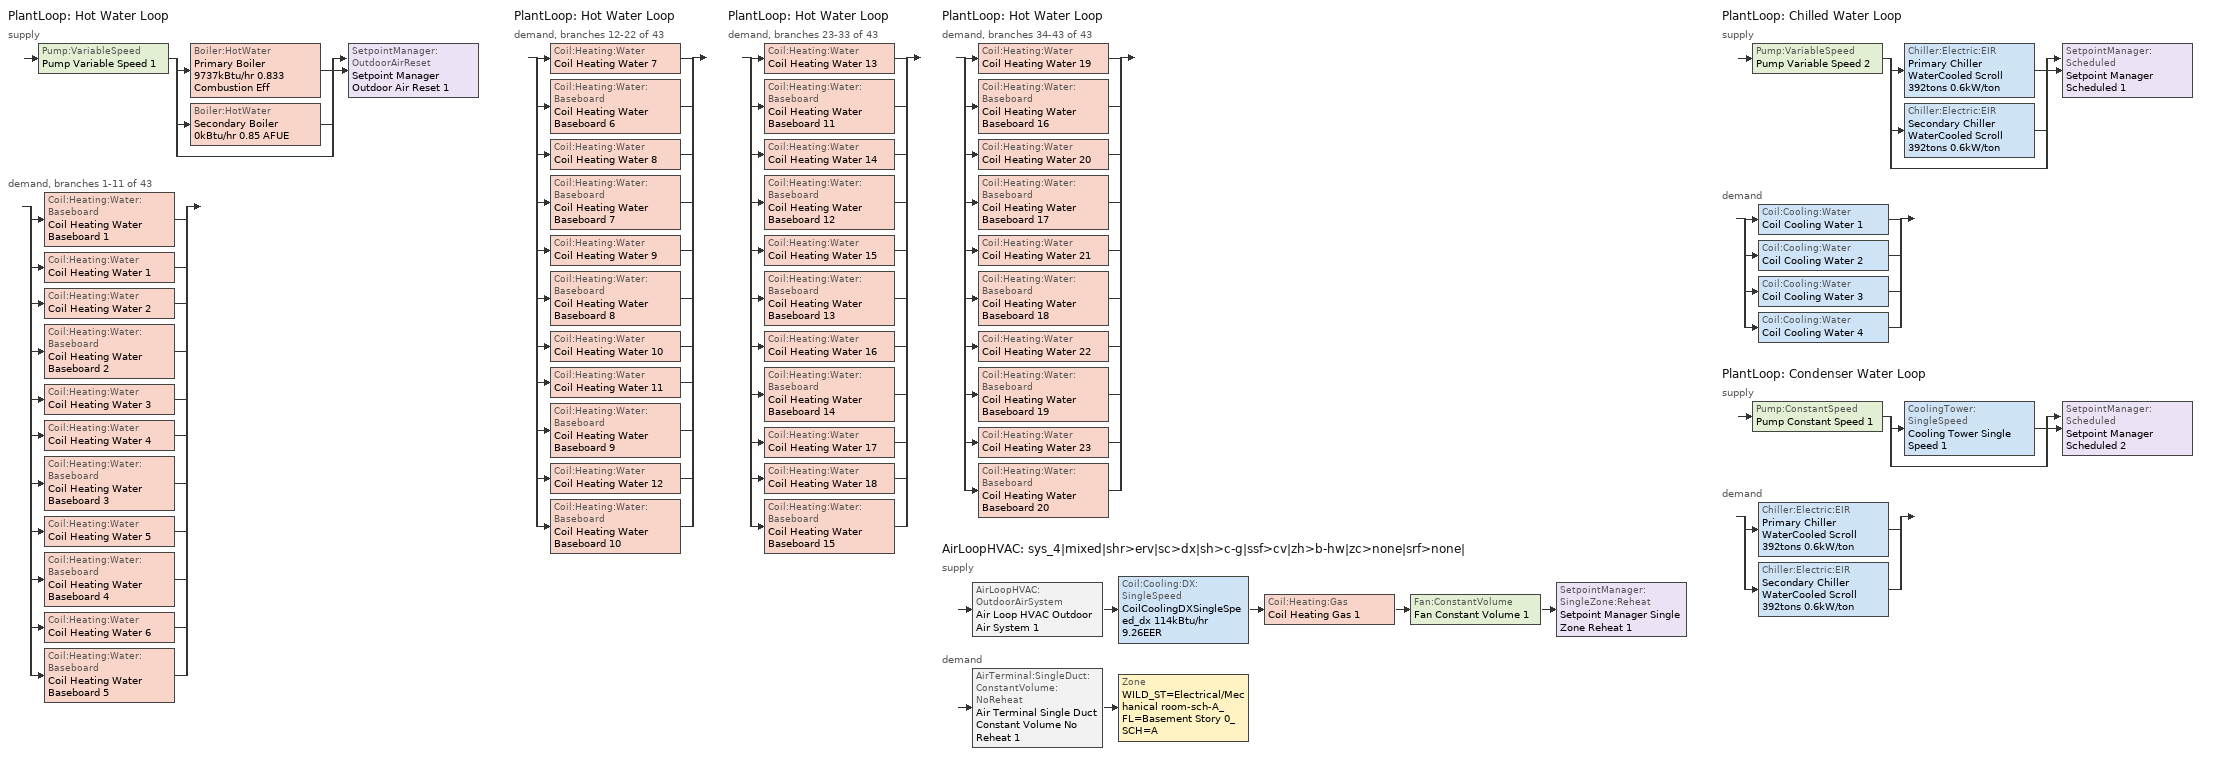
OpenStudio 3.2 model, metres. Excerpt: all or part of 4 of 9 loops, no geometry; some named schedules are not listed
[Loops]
PlantLoop 'Hot Water Loop'
 supply: Pump:VariableSpeed 'Pump Variable Speed 1' > split
  | Boiler:HotWater 'Primary Boiler 9737kBtu/hr 0.833 Combustion Eff'
  | Boiler:HotWater 'Secondary Boiler 0kBtu/hr 0.85 AFUE'
  | bypass
  join > SetpointManager:OutdoorAirReset 'Setpoint Manager Outdoor Air Reset 1'
 demand, branches 1-11 of 43: split
  | Coil:Heating:Water:Baseboard 'Coil Heating Water Baseboard 1'
  | Coil:Heating:Water 'Coil Heating Water 1'
  | Coil:Heating:Water 'Coil Heating Water 2'
  | Coil:Heating:Water:Baseboard 'Coil Heating Water Baseboard 2'
  | Coil:Heating:Water 'Coil Heating Water 3'
  | Coil:Heating:Water 'Coil Heating Water 4'
  | Coil:Heating:Water:Baseboard 'Coil Heating Water Baseboard 3'
  | Coil:Heating:Water 'Coil Heating Water 5'
  | Coil:Heating:Water:Baseboard 'Coil Heating Water Baseboard 4'
  | Coil:Heating:Water 'Coil Heating Water 6'
  | Coil:Heating:Water:Baseboard 'Coil Heating Water Baseboard 5'
PlantLoop 'Hot Water Loop'
 demand, branches 12-22 of 43: split
  | Coil:Heating:Water 'Coil Heating Water 7'
  | Coil:Heating:Water:Baseboard 'Coil Heating Water Baseboard 6'
  | Coil:Heating:Water 'Coil Heating Water 8'
  | Coil:Heating:Water:Baseboard 'Coil Heating Water Baseboard 7'
  | Coil:Heating:Water 'Coil Heating Water 9'
  | Coil:Heating:Water:Baseboard 'Coil Heating Water Baseboard 8'
  | Coil:Heating:Water 'Coil Heating Water 10'
  | Coil:Heating:Water 'Coil Heating Water 11'
  | Coil:Heating:Water:Baseboard 'Coil Heating Water Baseboard 9'
  | Coil:Heating:Water 'Coil Heating Water 12'
  | Coil:Heating:Water:Baseboard 'Coil Heating Water Baseboard 10'
PlantLoop 'Hot Water Loop'
 demand, branches 23-33 of 43: split
  | Coil:Heating:Water 'Coil Heating Water 13'
  | Coil:Heating:Water:Baseboard 'Coil Heating Water Baseboard 11'
  | Coil:Heating:Water 'Coil Heating Water 14'
  | Coil:Heating:Water:Baseboard 'Coil Heating Water Baseboard 12'
  | Coil:Heating:Water 'Coil Heating Water 15'
  | Coil:Heating:Water:Baseboard 'Coil Heating Water Baseboard 13'
  | Coil:Heating:Water 'Coil Heating Water 16'
  | Coil:Heating:Water:Baseboard 'Coil Heating Water Baseboard 14'
  | Coil:Heating:Water 'Coil Heating Water 17'
  | Coil:Heating:Water 'Coil Heating Water 18'
  | Coil:Heating:Water:Baseboard 'Coil Heating Water Baseboard 15'
PlantLoop 'Hot Water Loop'
 demand, branches 34-43 of 43: split
  | Coil:Heating:Water 'Coil Heating Water 19'
  | Coil:Heating:Water:Baseboard 'Coil Heating Water Baseboard 16'
  | Coil:Heating:Water 'Coil Heating Water 20'
  | Coil:Heating:Water:Baseboard 'Coil Heating Water Baseboard 17'
  | Coil:Heating:Water 'Coil Heating Water 21'
  | Coil:Heating:Water:Baseboard 'Coil Heating Water Baseboard 18'
  | Coil:Heating:Water 'Coil Heating Water 22'
  | Coil:Heating:Water:Baseboard 'Coil Heating Water Baseboard 19'
  | Coil:Heating:Water 'Coil Heating Water 23'
  | Coil:Heating:Water:Baseboard 'Coil Heating Water Baseboard 20'
AirLoopHVAC 'sys_4|mixed|shr>erv|sc>dx|sh>c-g|ssf>cv|zh>b-hw|zc>none|srf>none|'
 supply: AirLoopHVAC:OutdoorAirSystem 'Air Loop HVAC Outdoor Air System 1' > Coil:Cooling:DX:SingleSpeed 'CoilCoolingDXSingleSpeed_dx 114kBtu/hr 9.26EER' > Coil:Heating:Gas 'Coil Heating Gas 1' > Fan:ConstantVolume 'Fan Constant Volume 1' > SetpointManager:SingleZone:Reheat 'Setpoint Manager Single Zone Reheat 1'
 demand: AirTerminal:SingleDuct:ConstantVolume:NoReheat 'Air Terminal Single Duct Constant Volume No Reheat 1' > Zone 'WILD_ST=Electrical/Mechanical room-sch-A_FL=Basement Story 0_SCH=A'
PlantLoop 'Chilled Water Loop'
 supply: Pump:VariableSpeed 'Pump Variable Speed 2' > split
  | Chiller:Electric:EIR 'Primary Chiller WaterCooled Scroll 392tons 0.6kW/ton'
  | Chiller:Electric:EIR 'Secondary Chiller WaterCooled Scroll 392tons 0.6kW/ton'
  | bypass
  join > SetpointManager:Scheduled 'Setpoint Manager Scheduled 1'
 demand: split
  | Coil:Cooling:Water 'Coil Cooling Water 1'
  | Coil:Cooling:Water 'Coil Cooling Water 2'
  | Coil:Cooling:Water 'Coil Cooling Water 3'
  | Coil:Cooling:Water 'Coil Cooling Water 4'
PlantLoop 'Condenser Water Loop'
 supply: Pump:ConstantSpeed 'Pump Constant Speed 1' > split
  | CoolingTower:SingleSpeed 'Cooling Tower Single Speed 1'
  | bypass
  join > SetpointManager:Scheduled 'Setpoint Manager Scheduled 2'
 demand: split
  | Chiller:Electric:EIR 'Primary Chiller WaterCooled Scroll 392tons 0.6kW/ton'
  | Chiller:Electric:EIR 'Secondary Chiller WaterCooled Scroll 392tons 0.6kW/ton'
[Sizing:Zone]
WILD_ST=Electrical/Mechanical room-sch-A_FL=Basement Story 0_SCH=A: Zone Cooling Design Supply Air Temperature Input Method=TemperatureDifference; Zone Cooling Design Supply Air Temperature {C}=14; Zone Cooling Design Supply Air Temperature Difference {deltaC}=11; Zone Heating Design Supply Air Temperature Input Method=TemperatureDifference; Zone Heating Design Supply Air Temperature {C}=40; Zone Heating Design Supply Air Temperature Difference {deltaC}=21; Zone Cooling Design Supply Air Humidity Ratio {kg-H2O/kg-air}=0.0085; Zone Heating Design Supply Air Humidity Ratio {kg-H2O/kg-air}=0.008; Zone Heating Sizing Factor=1.3; Zone Cooling Sizing Factor=1.1; Cooling Design Air Flow Method=DesignDay; Heating Design Air Flow Method=DesignDay; Account for Dedicated Outdoor Air System=No; Dedicated Outdoor Air System Control Strategy=NeutralSupplyAir; Dedicated Outdoor Air Low Setpoint Temperature for Design {C}=autosize; Dedicated Outdoor Air High Setpoint Temperature for Design {C}=autosize
[Zone equipment]
WILD_ST=Electrical/Mechanical room-sch-A_FL=Basement Story 0_SCH=A: Air Terminal Single Duct Constant Volume No Reheat 1, Zone HVAC Baseboard Convective Water 1
[PlantLoop] Glycol Concentration=0; Plant Loop Volume {m3}=Autocalculate; Load Distribution Scheme=Optimal
Name | Fluid Type
Hot Water Loop | Water
Chilled Water Loop; Condenser Water Loop
[Sizing:Plant] Sizing Option=NonCoincident; Zone Timesteps in Averaging Window=1; Coincident Sizing Factor Mode=None
Name | Loop Type | Design Loop Exit Temperature {C} | Loop Design Temperature Difference {deltaC}
Hot Water Loop | Heating | 82 | 16
Chilled Water Loop | Cooling | 7 | 6
Condenser Water Loop | Condenser | 29 | 6
[Pump:VariableSpeed] Pump Control Type=Intermittent; Skin Loss Radiative Fraction=0.5; Design Power Sizing Method=PowerPerFlowPerPressure; Design Electric Power per Unit Flow Rate {W/(m3/s)}=348701.1; Design Minimum Flow Rate Fraction=0
Name | Motor Efficiency | Design Shaft Power per Unit Flow Rate per Unit Head {W-s/m3-Pa}
Pump Variable Speed 1 | 0.924 | 1.55051
Pump Variable Speed 2 | 0.941 | 1.84221
[Boiler:HotWater] Fuel Type=NaturalGas; Normalized Boiler Efficiency Curve=BOILER-EFFFPLR-NECB2011; Water Outlet Upper Temperature Limit {C}=99; Parasitic Electric Load {W}=0; Sizing Factor=1
Name | Nominal Capacity {W} | Nominal Thermal Efficiency | Minimum Part Load Ratio | Boiler Flow Mode
Primary Boiler 9737kBtu/hr 0.833 Combustion Eff | 2.85373e+06 | 0.826 | 0.25 | LeavingSetpointModulated
Secondary Boiler 0kBtu/hr 0.85 AFUE | 0.001 | 0.85 |  | ConstantFlow
[SetpointManager:OutdoorAirReset]
Setpoint Manager Outdoor Air Reset 1: Control Variable=Temperature; Setpoint at Outdoor Low Temperature {C}=82; Outdoor Low Temperature {C}=-16; Setpoint at Outdoor High Temperature {C}=60; Outdoor High Temperature {C}=0
[AirLoopHVAC]
sys_4|mixed|shr>erv|sc>dx|sh>c-g|ssf>cv|zh>b-hw|zc>none|srf>none|: Availability Schedule=sys_4|mixed|shr>none|sc>dx|sh>c-g|ssf>cv|zh>b-hw|zc>none|srf>none| Occ Sch; Design Supply Air Flow Rate {m3/s}=autosize; Design Return Air Flow Fraction of Supply Air Flow=1
[Sizing:System]
sys_4|mixed|shr>erv|sc>dx|sh>c-g|ssf>cv|zh>b-hw|zc>none|srf>none|: Type of Load to Size On=Sensible; Design Outdoor Air Flow Rate {m3/s}=Autosize; Central Heating Maximum System Air Flow Ratio=1; Preheat Design Temperature {C}=7; Preheat Design Humidity Ratio {kg-H2O/kg-Air}=0.008; Precool Design Temperature {C}=13; Precool Design Humidity Ratio {kg-H2O/kg-Air}=0.008; Central Cooling Design Supply Air Temperature {C}=13; Central Heating Design Supply Air Temperature {C}=43; Sizing Option=NonCoincident; 100% Outdoor Air in Cooling=No; 100% Outdoor Air in Heating=No; Central Cooling Design Supply Air Humidity Ratio {kg-H2O/kg-Air}=0.0085; Central Heating Design Supply Air Humidity Ratio {kg-H2O/kg-Air}=0.008; Cooling Design Air Flow Method=DesignDay; Cooling Design Air Flow Rate {m3/s}=0; Heating Design Air Flow Method=DesignDay; Heating Design Air Flow Rate {m3/s}=0; System Outdoor Air Method=ZoneSum; Zone Maximum Outdoor Air Fraction=1; Cooling Supply Air Flow Rate Per Floor Area {m3/s-m2}=0.00996765; Cooling Fraction of Autosized Cooling Supply Air Flow Rate=1; Cooling Supply Air Flow Rate Per Unit Cooling Capacity {m3/s-W}=3.94755e-05; Heating Supply Air Flow Rate Per Floor Area {m3/s-m2}=0.00996765; Heating Fraction of Autosized Heating Supply Air Flow Rate=1; Heating Fraction of Autosized Cooling Supply Air Flow Rate=1; Heating Supply Air Flow Rate Per Unit Heating Capacity {m3/s-W}=3.15882e-05; Cooling Design Capacity Method=CoolingDesignCapacity; Cooling Design Capacity {W}=autosize; Cooling Design Capacity Per Floor Area {W/m2}=234.7; Fraction of Autosized Cooling Design Capacity=1; Heating Design Capacity Method=HeatingDesignCapacity; Heating Design Capacity {W}=autosize; Heating Design Capacity Per Floor Area {W/m2}=157; Fraction of Autosized Heating Design Capacity=1; Central Cooling Capacity Control Method=OnOff
[Fan:ConstantVolume]
Fan Constant Volume 1: Availability Schedule=Always On Discrete; Fan Total Efficiency=0.39975; Pressure Rise {Pa}=640; Maximum Flow Rate {m3/s}=AutoSize; Motor Efficiency=0.615
[Coil:Heating:Gas]
Coil Heating Gas 1: Availability Schedule=Always On Discrete; Gas Burner Efficiency=0.81; Nominal Capacity {W}=AutoSize; Parasitic Electric Load {W}=0; Part Load Fraction Correlation Curve=FURNACE-EFFPLR-NECB2011; Parasitic Gas Load {W}=0
[Coil:Cooling:DX:SingleSpeed]
CoilCoolingDXSingleSpeed_dx 114kBtu/hr 9.26EER: Availability Schedule=Always On Discrete; Rated Total Cooling Capacity {W}=autosize; Rated Sensible Heat Ratio=autosize; Rated COP {W/W}=3.21949; Rated Air Flow Rate {m3/s}=autosize; Rated Evaporator Fan Power Per Volume Flow Rate {W/(m3/s)}=773.3; Total Cooling Capacity Function of Temperature Curve=DXCOOL-NECB2011-REF-CAPFT; Total Cooling Capacity Function of Flow Fraction Curve=DXCOOL-NECB2011-REF-CAPFFLOW; Energy Input Ratio Function of Temperature Curve=DXCOOL-NECB2011-REF-COOLEIRFT; Energy Input Ratio Function of Flow Fraction Curve=DXCOOL-NECB2011-REF-COOLEIRFFLOW; Part Load Fraction Correlation Curve=DXCOOL-NECB2011-REF-COOLPLFFPLR; Minimum Outdoor Dry-Bulb Temperature for Compressor Operation {C}=-25; Condenser Type=AirCooled; Evaporative Condenser Effectiveness=0; Evaporative Condenser Air Flow Rate {m3/s}=Autosize; Evaporative Condenser Pump Rated Power Consumption {W}=Autosize; Crankcase Heater Capacity {W}=0; Maximum Outdoor Dry-Bulb Temperature for Crankcase Heater Operation {C}=0; Basin Heater Capacity {W/K}=0; Basin Heater Setpoint Temperature {C}=10
[Controller:OutdoorAir]
Controller Outdoor Air 1: Minimum Outdoor Air Flow Rate {m3/s}=autosize; Maximum Outdoor Air Flow Rate {m3/s}=Autosize; Economizer Control Type=DifferentialEnthalpy; Economizer Control Action Type=ModulateFlow; Lockout Type=NoLockout; Minimum Limit Type=FixedMinimum; Minimum Outdoor Air Schedule=sys_4|mixed|shr>none|sc>dx|sh>c-g|ssf>cv|zh>b-hw|zc>none|srf>none| Occ Sch; Controller Mechanical Ventilation=Controller Mechanical Ventilation 1; High Humidity Control=No; Heat Recovery Bypass Control Type=BypassWhenOAFlowGreaterThanMinimum
[Controller:MechanicalVentilation]
Controller Mechanical Ventilation 1: Availability Schedule=Always On Discrete; System Outdoor Air Method=ZoneSum
[AirLoopHVAC:OutdoorAirSystem]
Air Loop HVAC Outdoor Air System 1: Controller=Controller Outdoor Air 1
[SetpointManager:SingleZone:Reheat]
Setpoint Manager Single Zone Reheat 1: Minimum Supply Air Temperature {C}=13; Maximum Supply Air Temperature {C}=43; Control Zone=WILD_ST=Electrical/Mechanical room-sch-A_FL=Basement Story 0_SCH=A
[AirTerminal:SingleDuct:ConstantVolume:NoReheat]
Air Terminal Single Duct Constant Volume No Reheat 1: Availability Schedule=Always On Discrete; Maximum Air Flow Rate {m3/s}=AutoSize
[Coil:Heating:Water:Baseboard] Heating Design Capacity Method=HeatingDesignCapacity; Heating Design Capacity {W}=autosize; Heating Design Capacity Per Floor Area {W/m2}=0; Fraction of Autosized Heating Design Capacity=0.8
Coil Heating Water Baseboard 1; Coil Heating Water Baseboard 2; Coil Heating Water Baseboard 3; Coil Heating Water Baseboard 4; Coil Heating Water Baseboard 5; Coil Heating Water Baseboard 6; Coil Heating Water Baseboard 7; Coil Heating Water Baseboard 8; Coil Heating Water Baseboard 9; Coil Heating Water Baseboard 10; Coil Heating Water Baseboard 11; Coil Heating Water Baseboard 12; Coil Heating Water Baseboard 13; Coil Heating Water Baseboard 14; Coil Heating Water Baseboard 15; Coil Heating Water Baseboard 16; Coil Heating Water Baseboard 17; Coil Heating Water Baseboard 18; Coil Heating Water Baseboard 19; Coil Heating Water Baseboard 20
[ZoneHVAC:Baseboard:Convective:Water] Availability Schedule=Always On Discrete
Name | Heating Coil
Zone HVAC Baseboard Convective Water 1 | Coil Heating Water Baseboard 1
Zone HVAC Baseboard Convective Water 2 | Coil Heating Water Baseboard 2
Zone HVAC Baseboard Convective Water 3 | Coil Heating Water Baseboard 3
Zone HVAC Baseboard Convective Water 4 | Coil Heating Water Baseboard 4
Zone HVAC Baseboard Convective Water 5 | Coil Heating Water Baseboard 5
Zone HVAC Baseboard Convective Water 6 | Coil Heating Water Baseboard 6
Zone HVAC Baseboard Convective Water 7 | Coil Heating Water Baseboard 7
Zone HVAC Baseboard Convective Water 8 | Coil Heating Water Baseboard 8
Zone HVAC Baseboard Convective Water 9 | Coil Heating Water Baseboard 9
Zone HVAC Baseboard Convective Water 10 | Coil Heating Water Baseboard 10
Zone HVAC Baseboard Convective Water 11 | Coil Heating Water Baseboard 11
Zone HVAC Baseboard Convective Water 12 | Coil Heating Water Baseboard 12
Zone HVAC Baseboard Convective Water 13 | Coil Heating Water Baseboard 13
Zone HVAC Baseboard Convective Water 14 | Coil Heating Water Baseboard 14
Zone HVAC Baseboard Convective Water 15 | Coil Heating Water Baseboard 15
Zone HVAC Baseboard Convective Water 16 | Coil Heating Water Baseboard 16
Zone HVAC Baseboard Convective Water 17 | Coil Heating Water Baseboard 17
Zone HVAC Baseboard Convective Water 18 | Coil Heating Water Baseboard 18
Zone HVAC Baseboard Convective Water 19 | Coil Heating Water Baseboard 19
Zone HVAC Baseboard Convective Water 20 | Coil Heating Water Baseboard 20
[Chiller:Electric:EIR] Reference Capacity {W}=1.38026e+06; Reference COP {W/W}=5.67258; Reference Chilled Water Flow Rate {m3/s}=Autosize; Cooling Capacity Function of Temperature Curve=WaterCooled_Scroll_CAPFT_NECB2011; Electric Input to Cooling Output Ratio Function of Temperature Curve=WaterCooled_Scroll_EIRFT_NECB2011; Electric Input to Cooling Output Ratio Function of Part Load Ratio Curve=WaterCooled_Scroll_EIRFPLR_NECB2011; Minimum Part Load Ratio=0.25; Minimum Unloading Ratio=0.25; Condenser Type=WaterCooled; Chiller Flow Mode=LeavingSetpointModulated; Design Heat Recovery Water Flow Rate {m3/s}=Autosize; Sizing Factor=1; Basin Heater Capacity {W/K}=0; Basin Heater Setpoint Temperature {C}=10; Condenser Heat Recovery Relative Capacity Fraction=1
Primary Chiller WaterCooled Scroll 392tons 0.6kW/ton; Secondary Chiller WaterCooled Scroll 392tons 0.6kW/ton
[SetpointManager:Scheduled] Control Variable=Temperature
Name | Schedule
Setpoint Manager Scheduled 1 | CHW Temp
Setpoint Manager Scheduled 2 | CW Temp
[Pump:ConstantSpeed]
Pump Constant Speed 1: Rated Flow Rate {m3/s}=autosize; Rated Pump Head {Pa}=179352; Rated Power Consumption {W}=autosize; Motor Efficiency=0.954; Fraction of Motor Inefficiencies to Fluid Stream=0; Pump Control Type=Intermittent; Design Power Sizing Method=PowerPerFlowPerPressure; Design Electric Power per Unit Flow Rate {W/(m3/s)}=348701.1; Design Shaft Power per Unit Flow Rate per Unit Head {W-s/m3-Pa}=1.60085
[CoolingTower:SingleSpeed]
Cooling Tower Single Speed 1: Design Water Flow Rate {m3/s}=autosize; Design Air Flow Rate {m3/s}=autosize; Fan Power at Design Air Flow Rate {W}=42213; U-Factor Times Area Value at Design Air Flow Rate {W/K}=autosize; Air Flow Rate in Free Convection Regime {m3/s}=autosize; U-Factor Times Area Value at Free Convection Air Flow Rate {W/K}=autosize; Performance Input Method=UFactorTimesAreaAndDesignWaterFlowRate; Free Convection Capacity {W}=0; Basin Heater Capacity {W/K}=0; Evaporation Loss Mode=LossFactor; Evaporation Loss Factor {percent/K}=0.2; Drift Loss Percent {percent}=0.008; Blowdown Calculation Mode=ConcentrationRatio; Blowdown Concentration Ratio=3; Capacity Control=FanCycling; Number of Cells=2; Cell Control=MinimalCell; Cell Minimum  Water Flow Rate Fraction=0.33; Cell Maximum Water Flow Rate Fraction=2.5; Sizing Factor=1; Free Convection Air Flow Rate Sizing Factor=0.1; Free Convection U-Factor Times Area Value Sizing Factor=0.1; Heat Rejection Capacity and Nominal Capacity Sizing Ratio=1.25; Free Convection Nominal Capacity Sizing Factor=0.1; Design Inlet Air Dry-Bulb Temperature {C}=35; Design Inlet Air Wet-Bulb Temperature {C}=24; Design Approach Temperature {deltaC}=5; Design Range Temperature {deltaC}=6
[Coil:Heating:Water] Availability Schedule=Always On Discrete
Coil Heating Water 1; Coil Heating Water 2; Coil Heating Water 3; Coil Heating Water 4; Coil Heating Water 5; Coil Heating Water 6; Coil Heating Water 7; Coil Heating Water 8; Coil Heating Water 9; Coil Heating Water 10; Coil Heating Water 11; Coil Heating Water 12; Coil Heating Water 13; Coil Heating Water 14; Coil Heating Water 15; Coil Heating Water 16; Coil Heating Water 17; Coil Heating Water 18; Coil Heating Water 19; Coil Heating Water 20; Coil Heating Water 21; Coil Heating Water 22; Coil Heating Water 23
[Coil:Cooling:Water] Availability Schedule=Always On Discrete
Coil Cooling Water 1; Coil Cooling Water 2; Coil Cooling Water 3; Coil Cooling Water 4
[Controller:WaterCoil] Minimum Actuated Flow {m3/s}=0
Name | Water Coil | Action | Controller Convergence Tolerance {deltaC}
Controller Water Coil 1 | Coil Heating Water 1 | Normal | 0.0001
Controller Water Coil 2 | Coil Cooling Water 1 | Reverse
Controller Water Coil 3 | Coil Heating Water 2 | Normal | 0.0001
Controller Water Coil 4 | Coil Heating Water 3 | Normal | 0.0001
Controller Water Coil 5 | Coil Cooling Water 2 | Reverse
Controller Water Coil 6 | Coil Heating Water 4 | Normal | 0.0001
Controller Water Coil 7 | Coil Heating Water 5 | Normal | 0.0001
Controller Water Coil 8 | Coil Heating Water 6 | Normal | 0.0001
Controller Water Coil 9 | Coil Heating Water 7 | Normal | 0.0001
Controller Water Coil 10 | Coil Heating Water 8 | Normal | 0.0001
Controller Water Coil 11 | Coil Heating Water 9 | Normal | 0.0001
Controller Water Coil 12 | Coil Heating Water 10 | Normal | 0.0001
Controller Water Coil 13 | Coil Cooling Water 3 | Reverse
Controller Water Coil 14 | Coil Heating Water 11 | Normal | 0.0001
Controller Water Coil 15 | Coil Heating Water 12 | Normal | 0.0001
Controller Water Coil 16 | Coil Heating Water 13 | Normal | 0.0001
Controller Water Coil 17 | Coil Heating Water 14 | Normal | 0.0001
Controller Water Coil 18 | Coil Heating Water 15 | Normal | 0.0001
Controller Water Coil 19 | Coil Heating Water 16 | Normal | 0.0001
Controller Water Coil 20 | Coil Heating Water 17 | Normal | 0.0001
Controller Water Coil 21 | Coil Cooling Water 4 | Reverse
Controller Water Coil 22 | Coil Heating Water 18 | Normal | 0.0001
Controller Water Coil 23 | Coil Heating Water 19 | Normal | 0.0001
Controller Water Coil 24 | Coil Heating Water 20 | Normal | 0.0001
Controller Water Coil 25 | Coil Heating Water 21 | Normal | 0.0001
Controller Water Coil 26 | Coil Heating Water 22 | Normal | 0.0001
Controller Water Coil 27 | Coil Heating Water 23 | Normal | 0.0001
[Schedule:Ruleset]
Name | Default Day Schedule | Summer Design Day Schedule | Winter Design Day Schedule
CHW Temp | Schedule Day 3
CW Temp | Schedule Day 4
sys_4|mixed|shr>none|sc>dx|sh>c-g|ssf>cv|zh>b-hw|zc>none|srf>none| Occ Sch | sys_4|mixed|shr>none|sc>dx|sh>c-g|ssf>cv|zh>b-hw|zc>none|srf>none| Occ Sch Default | sys_4|mixed|shr>none|sc>dx|sh>c-g|ssf>cv|zh>b-hw|zc>none|srf>none| Occ Sch Summer Design Day | sys_4|mixed|shr>none|sc>dx|sh>c-g|ssf>cv|zh>b-hw|zc>none|srf>none| Occ Sch Winter Design Day
[Schedule:Day]
sys_4|mixed|shr>none|sc>dx|sh>c-g|ssf>cv|zh>b-hw|zc>none|srf>none| Occ Sch Default: 8, 0, 0, 19, 0, 1, 24, 0, 0
sys_4|mixed|shr>none|sc>dx|sh>c-g|ssf>cv|zh>b-hw|zc>none|srf>none| Occ Sch Winter Design Day; sys_4|mixed|shr>none|sc>dx|sh>c-g|ssf>cv|zh>b-hw|zc>none|srf>none| Occ Sch Summer Design Day: 24, 0, 1
[Schedule:Constant]
Always On Discrete: Value=1
[Curve:Biquadratic] Minimum Value of y=24
Name | Coefficient1 Constant | Coefficient2 x | Coefficient3 x**2 | Coefficient4 y | Coefficient5 y**2 | Coefficient6 x*y | Minimum Value of x | Maximum Value of x | Maximum Value of y
DXCOOL-NECB2011-REF-CAPFT | 0.867905 | 0.0142459 | 0.00055436 | -0.0075575 | 3.3e-05 | -0.0001918 | 13 | 24 | 46
DXCOOL-NECB2011-REF-COOLEIRFT | 0.114171 | 0.0281822 | -0.0004199 | 0.0214108 | 0.000161028 | -0.000679104 | 13 | 24 | 46
WaterCooled_Scroll_CAPFT_NECB2011 | 0.94418 | 0.0337102 | 9.75564e-05 | -0.00322114 | -4.91832e-05 | -0.000177584 | 5 | 10 | 35
WaterCooled_Scroll_EIRFT_NECB2011 | 0.727393 | -0.0118922 | 0.000541177 | 0.00187934 | 0.000473461 | -0.000711472 | 5 | 10 | 35
[Curve:Quadratic]
Name | Coefficient1 Constant | Coefficient2 x | Coefficient3 x**2 | Minimum Value of x | Maximum Value of x
DXCOOL-NECB2011-REF-CAPFFLOW | 0.8 | 0.2 | 0 | 0.5 | 1.5
DXCOOL-NECB2011-REF-COOLEIRFFLOW | 1.1552 | -0.1808 | 0.0256 | 0.5 | 1.5
WaterCooled_Scroll_EIRFPLR_NECB2011 | 0.04412 | 0.640367 | 0.319555 | 0 | 1
[Curve:Cubic] Maximum Value of x=1
Name | Coefficient1 Constant | Coefficient2 x | Coefficient3 x**2 | Coefficient4 x**3 | Minimum Value of x
DXCOOL-NECB2011-REF-COOLPLFFPLR | 0.0277 | 4.9151 | -8.184 | 4.2702 | 0.7
BOILER-EFFFPLR-NECB2011 | 0.3831 | 2.0567 | -2.6469 | 1.2148 | 0
FURNACE-EFFPLR-NECB2011 | 0.722 | 0.8211 | -1.0396 | 0.5 | 0
